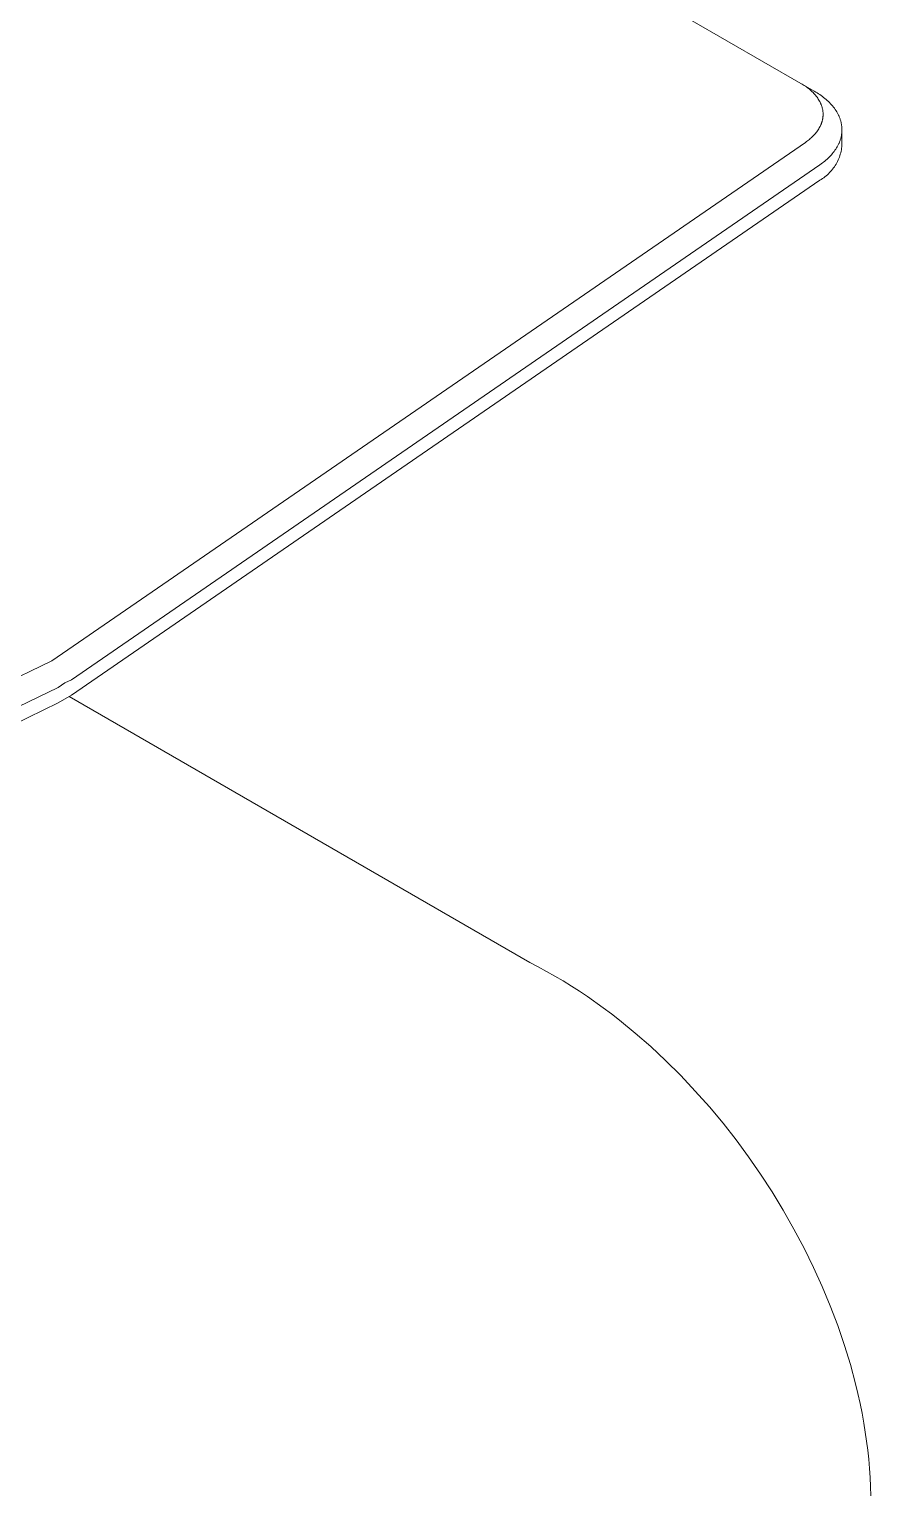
# Model space of a CAD drawing. Header units: millimetres. Extents: x -219 to 4970, y -9 to 3393.
# Drawn here: x 4705.1 to 4734, y 1370 to 1420.3 of the extents above; entities that cross this region are included whole.
import ezdxf

# ---------------------------------------------------------------- set-up
doc = ezdxf.new("R2010")
doc.units = ezdxf.units.MM
doc.layers.add('ZANO_R', color=7, linetype='Continuous', lineweight=0)

msp = doc.modelspace()

# ---------------------------------------------------------------- linework, layer by layer
at = {"layer": 'ZANO_R'}
for p, q in [((4702.545, 1435.247), (4731.596, 1418.474)), ((4731.596, 1418.474), (4731.635, 1418.451)), ((4731.635, 1418.451), (4731.673, 1418.428)), ((4731.673, 1418.429), (4732.055, 1418.209)), ((4731.673, 1418.428), (4731.71, 1418.404)), ((4731.71, 1418.404), (4731.747, 1418.379)), ((4731.747, 1418.379), (4731.783, 1418.354)), ((4731.783, 1418.354), (4731.818, 1418.328)), ((4731.818, 1418.328), (4731.853, 1418.302)), ((4731.853, 1418.302), (4731.886, 1418.274)), ((4731.886, 1418.274), (4731.919, 1418.247)), ((4731.919, 1418.247), (4731.951, 1418.218)), ((4731.951, 1418.218), (4731.982, 1418.189)), ((4731.982, 1418.189), (4732.012, 1418.16)), ((4732.012, 1418.16), (4732.042, 1418.13)), ((4732.042, 1418.13), (4732.07, 1418.099)), ((4732.055, 1418.209), (4732.103, 1418.181)), ((4732.07, 1418.099), (4732.096, 1418.068)), ((4732.096, 1418.068), (4732.122, 1418.036)), ((4732.103, 1418.181), (4732.15, 1418.152)), ((4732.122, 1418.036), (4732.147, 1418.004)), ((4732.147, 1418.004), (4732.17, 1417.971)), ((4732.15, 1418.152), (4732.197, 1418.122)), ((4732.17, 1417.971), (4732.192, 1417.938)), ((4732.192, 1417.938), (4732.213, 1417.905)), ((4732.197, 1418.122), (4732.243, 1418.091)), ((4732.243, 1418.091), (4732.288, 1418.059)), ((4732.288, 1418.059), (4732.332, 1418.027)), ((4732.332, 1418.027), (4732.375, 1417.994)), ((4732.375, 1417.994), (4732.417, 1417.96)), ((4732.417, 1417.96), (4732.458, 1417.925)), ((4732.458, 1417.925), (4732.498, 1417.89)), ((4732.213, 1417.905), (4732.233, 1417.871)), ((4732.233, 1417.871), (4732.242, 1417.854)), ((4732.242, 1417.854), (4732.251, 1417.837)), ((4732.251, 1417.837), (4732.259, 1417.82)), ((4732.259, 1417.82), (4732.268, 1417.802)), ((4732.268, 1417.802), (4732.276, 1417.785)), ((4732.276, 1417.785), (4732.283, 1417.767)), ((4732.283, 1417.767), (4732.29, 1417.75)), ((4732.29, 1417.75), (4732.297, 1417.732)), ((4732.297, 1417.732), (4732.304, 1417.714)), ((4732.304, 1417.714), (4732.31, 1417.697)), ((4732.31, 1417.697), (4732.315, 1417.679)), ((4732.315, 1417.679), (4732.321, 1417.661)), ((4732.321, 1417.661), (4732.326, 1417.643)), ((4732.326, 1417.643), (4732.33, 1417.625)), ((4732.33, 1417.625), (4732.334, 1417.607)), ((4732.334, 1417.607), (4732.338, 1417.589)), ((4732.338, 1417.589), (4732.342, 1417.571)), ((4732.342, 1417.571), (4732.345, 1417.553)), ((4732.345, 1417.553), (4732.348, 1417.535)), ((4732.348, 1417.535), (4732.35, 1417.517)), ((4732.35, 1417.517), (4732.352, 1417.499)), ((4732.352, 1417.499), (4732.353, 1417.48)), ((4732.353, 1417.48), (4732.355, 1417.462)), ((4732.355, 1417.462), (4732.355, 1417.444)), ((4732.355, 1417.444), (4732.356, 1417.426)), ((4732.356, 1417.426), (4732.356, 1417.408)), ((4732.498, 1417.89), (4732.537, 1417.853)), ((4732.537, 1417.853), (4732.575, 1417.817)), ((4732.575, 1417.817), (4732.611, 1417.779)), ((4732.611, 1417.779), (4732.646, 1417.741)), ((4732.646, 1417.741), (4732.68, 1417.702)), ((4732.68, 1417.702), (4732.712, 1417.662)), ((4732.712, 1417.662), (4732.743, 1417.622)), ((4732.743, 1417.622), (4732.772, 1417.581)), ((4732.772, 1417.581), (4732.8, 1417.54)), ((4732.8, 1417.54), (4732.826, 1417.498)), ((4732.826, 1417.498), (4732.85, 1417.456)), ((4732.85, 1417.456), (4732.862, 1417.434)), ((4732.862, 1417.434), (4732.873, 1417.413)), ((4732.207, 1416.915), (4732.186, 1416.882)), ((4732.227, 1416.948), (4732.207, 1416.915)), ((4732.245, 1416.982), (4732.227, 1416.948)), ((4732.254, 1416.999), (4732.245, 1416.982)), ((4732.262, 1417.016), (4732.254, 1416.999)), ((4732.27, 1417.033), (4732.262, 1417.016)), ((4732.278, 1417.05), (4732.27, 1417.033)), ((4732.285, 1417.068), (4732.278, 1417.05)), ((4732.292, 1417.085), (4732.285, 1417.068)), ((4732.299, 1417.103), (4732.292, 1417.085)), ((4732.305, 1417.12), (4732.299, 1417.103)), ((4732.311, 1417.138), (4732.305, 1417.12)), ((4732.317, 1417.156), (4732.311, 1417.138)), ((4732.322, 1417.173), (4732.317, 1417.156)), ((4732.327, 1417.191), (4732.322, 1417.173)), ((4732.331, 1417.209), (4732.327, 1417.191)), ((4732.335, 1417.227), (4732.331, 1417.209)), ((4732.339, 1417.245), (4732.335, 1417.227)), ((4732.342, 1417.263), (4732.339, 1417.245)), ((4732.345, 1417.281), (4732.342, 1417.263)), ((4732.348, 1417.299), (4732.345, 1417.281)), ((4732.35, 1417.317), (4732.348, 1417.299)), ((4732.352, 1417.335), (4732.35, 1417.317)), ((4732.354, 1417.353), (4732.352, 1417.335)), ((4732.355, 1417.371), (4732.354, 1417.353)), ((4732.356, 1417.408), (4732.355, 1417.389)), ((4732.355, 1417.389), (4732.355, 1417.371)), ((4732.873, 1417.413), (4732.884, 1417.391)), ((4732.884, 1417.391), (4732.894, 1417.37)), ((4732.894, 1417.37), (4732.904, 1417.348)), ((4732.904, 1417.348), (4732.913, 1417.326)), ((4732.913, 1417.326), (4732.922, 1417.304)), ((4732.922, 1417.304), (4732.931, 1417.282)), ((4732.931, 1417.282), (4732.939, 1417.26)), ((4732.939, 1417.26), (4732.946, 1417.238)), ((4732.946, 1417.238), (4732.954, 1417.215)), ((4732.954, 1417.215), (4732.96, 1417.193)), ((4732.96, 1417.193), (4732.966, 1417.171)), ((4732.966, 1417.171), (4732.972, 1417.148)), ((4732.972, 1417.148), (4732.977, 1417.126)), ((4732.977, 1417.126), (4732.982, 1417.103)), ((4732.982, 1417.103), (4732.987, 1417.081)), ((4732.987, 1417.081), (4732.99, 1417.058)), ((4732.99, 1417.058), (4732.994, 1417.035)), ((4732.994, 1417.035), (4732.997, 1417.013)), ((4732.997, 1417.013), (4732.999, 1416.99)), ((4732.999, 1416.99), (4733.001, 1416.967)), ((4733.001, 1416.967), (4733.003, 1416.945)), ((4733.003, 1416.945), (4733.004, 1416.922)), ((4733.004, 1416.922), (4733.004, 1416.899)), ((4731.749, 1416.453), (4705.873, 1398.649)), ((4731.784, 1416.477), (4731.749, 1416.453)), ((4731.818, 1416.502), (4731.784, 1416.477)), ((4731.852, 1416.528), (4731.818, 1416.502)), ((4731.885, 1416.554), (4731.852, 1416.528)), ((4731.917, 1416.581), (4731.885, 1416.554)), ((4731.948, 1416.609), (4731.917, 1416.581)), ((4731.978, 1416.637), (4731.948, 1416.609)), ((4732.008, 1416.666), (4731.978, 1416.637)), ((4732.037, 1416.695), (4732.008, 1416.666)), ((4732.064, 1416.725), (4732.037, 1416.695)), ((4732.091, 1416.756), (4732.064, 1416.725)), ((4732.116, 1416.787), (4732.091, 1416.756)), ((4732.141, 1416.818), (4732.116, 1416.787)), ((4732.164, 1416.85), (4732.141, 1416.818)), ((4732.186, 1416.882), (4732.164, 1416.85)), ((4732.907, 1416.43), (4732.897, 1416.408)), ((4732.916, 1416.452), (4732.907, 1416.43)), ((4732.925, 1416.473), (4732.916, 1416.452)), ((4732.933, 1416.495), (4732.925, 1416.473)), ((4732.941, 1416.517), (4732.933, 1416.495)), ((4732.948, 1416.539), (4732.941, 1416.517)), ((4732.955, 1416.561), (4732.948, 1416.539)), ((4732.962, 1416.583), (4732.955, 1416.561)), ((4732.968, 1416.606), (4732.962, 1416.583)), ((4732.973, 1416.628), (4732.968, 1416.606)), ((4732.979, 1416.65), (4732.973, 1416.628)), ((4732.983, 1416.673), (4732.979, 1416.65)), ((4732.987, 1416.695), (4732.983, 1416.673)), ((4732.991, 1416.718), (4732.987, 1416.695)), ((4732.994, 1416.74), (4732.991, 1416.718)), ((4732.997, 1416.763), (4732.994, 1416.74)), ((4733, 1416.786), (4732.997, 1416.763)), ((4733.001, 1416.808), (4733, 1416.786)), ((4733.003, 1416.831), (4733.001, 1416.808)), ((4733.004, 1416.854), (4733.003, 1416.831)), ((4733.004, 1416.899), (4733.004, 1416.876)), ((4733.004, 1416.876), (4733.004, 1416.854)), ((4733.004, 1416.831), (4733.004, 1416.356)), ((4732.532, 1415.913), (4732.494, 1415.878)), ((4732.569, 1415.949), (4732.532, 1415.913)), ((4732.605, 1415.986), (4732.569, 1415.949)), ((4732.64, 1416.023), (4732.605, 1415.986)), ((4732.673, 1416.061), (4732.64, 1416.023)), ((4732.705, 1416.1), (4732.673, 1416.061)), ((4732.735, 1416.139), (4732.705, 1416.1)), ((4732.764, 1416.179), (4732.735, 1416.139)), ((4732.792, 1416.22), (4732.764, 1416.179)), ((4732.818, 1416.261), (4732.792, 1416.22)), ((4732.843, 1416.302), (4732.818, 1416.261)), ((4732.866, 1416.344), (4732.843, 1416.302)), ((4732.877, 1416.366), (4732.866, 1416.344)), ((4732.887, 1416.387), (4732.877, 1416.366)), ((4732.897, 1416.408), (4732.887, 1416.387)), ((4732.914, 1415.945), (4732.895, 1415.895)), ((4732.932, 1415.994), (4732.914, 1415.945)), ((4732.947, 1416.045), (4732.932, 1415.994)), ((4732.961, 1416.096), (4732.947, 1416.045)), ((4732.974, 1416.147), (4732.961, 1416.096)), ((4732.984, 1416.199), (4732.974, 1416.147)), ((4732.993, 1416.251), (4732.984, 1416.199)), ((4732.999, 1416.304), (4732.993, 1416.251)), ((4733.004, 1416.356), (4732.999, 1416.304)), ((4732.246, 1415.683), (4706.543, 1397.998)), ((4732.289, 1415.713), (4732.246, 1415.683)), ((4732.332, 1415.745), (4732.289, 1415.713)), ((4732.374, 1415.777), (4732.332, 1415.745)), ((4732.415, 1415.81), (4732.374, 1415.777)), ((4732.455, 1415.844), (4732.415, 1415.81)), ((4732.494, 1415.878), (4732.455, 1415.844)), ((4732.578, 1415.412), (4732.541, 1415.375)), ((4732.615, 1415.451), (4732.578, 1415.412)), ((4732.649, 1415.49), (4732.615, 1415.451)), ((4732.683, 1415.531), (4732.649, 1415.49)), ((4732.715, 1415.573), (4732.683, 1415.531)), ((4732.745, 1415.617), (4732.715, 1415.573)), ((4732.774, 1415.661), (4732.745, 1415.617)), ((4732.802, 1415.706), (4732.774, 1415.661)), ((4732.827, 1415.752), (4732.802, 1415.706)), ((4732.852, 1415.799), (4732.827, 1415.752)), ((4732.874, 1415.847), (4732.852, 1415.799)), ((4732.895, 1415.895), (4732.874, 1415.847)), ((4732.246, 1415.153), (4706.543, 1397.469)), ((4732.291, 1415.18), (4732.246, 1415.153)), ((4732.335, 1415.209), (4732.291, 1415.18)), ((4732.379, 1415.239), (4732.335, 1415.209)), ((4732.421, 1415.271), (4732.379, 1415.239)), ((4732.462, 1415.304), (4732.421, 1415.271)), ((4732.502, 1415.339), (4732.462, 1415.304)), ((4732.541, 1415.375), (4732.502, 1415.339)), ((4705.873, 1398.649), (4675.037, 1383.71)), ((4706.313, 1397.889), (4706.084, 1397.733)), ((4706.543, 1397.998), (4706.313, 1397.889)), ((4706.084, 1397.733), (4675.454, 1382.894)), ((4706.543, 1397.469), (4706.084, 1397.204)), ((4722.279, 1388.29), (4706.462, 1397.422)), ((4706.084, 1397.204), (4675.454, 1382.364)), ((4722.279, 1388.29), (4722.569, 1388.142)), ((4722.569, 1388.142), (4722.86, 1387.986)), ((4722.86, 1387.986), (4723.148, 1387.823)), ((4723.148, 1387.823), (4723.432, 1387.655)), ((4723.432, 1387.655), (4723.713, 1387.482)), ((4723.713, 1387.482), (4723.991, 1387.303)), ((4723.991, 1387.303), (4724.266, 1387.119)), ((4724.266, 1387.119), (4724.805, 1386.737)), ((4724.805, 1386.737), (4725.086, 1386.527)), ((4725.086, 1386.527), (4725.364, 1386.312)), ((4725.364, 1386.312), (4725.907, 1385.867)), ((4725.907, 1385.867), (4726.435, 1385.404)), ((4726.435, 1385.404), (4726.949, 1384.924)), ((4726.949, 1384.924), (4727.466, 1384.409)), ((4727.466, 1384.409), (4727.967, 1383.877)), ((4727.967, 1383.877), (4728.452, 1383.33)), ((4728.452, 1383.33), (4728.919, 1382.769)), ((4728.919, 1382.769), (4729.366, 1382.198)), ((4729.366, 1382.198), (4729.796, 1381.615)), ((4729.796, 1381.615), (4730.209, 1381.02)), ((4730.209, 1381.02), (4730.604, 1380.413)), ((4730.604, 1380.413), (4730.989, 1379.781)), ((4730.989, 1379.781), (4731.355, 1379.138)), ((4731.355, 1379.138), (4731.702, 1378.484)), ((4731.702, 1378.484), (4732.028, 1377.82)), ((4732.028, 1377.82), (4732.326, 1377.163)), ((4732.326, 1377.163), (4732.603, 1376.497)), ((4732.603, 1376.497), (4732.858, 1375.823)), ((4732.858, 1375.823), (4733.091, 1375.141)), ((4733.091, 1375.141), (4733.292, 1374.484)), ((4733.292, 1374.484), (4733.47, 1373.82)), ((4733.47, 1373.82), (4733.55, 1373.486)), ((4733.55, 1373.486), (4733.625, 1373.15)), ((4733.625, 1373.15), (4733.693, 1372.813)), ((4733.693, 1372.813), (4733.754, 1372.475)), ((4733.754, 1372.475), (4733.805, 1372.166)), ((4733.805, 1372.166), (4733.849, 1371.855)), ((4733.849, 1371.855), (4733.888, 1371.544)), ((4733.888, 1371.544), (4733.922, 1371.233)), ((4733.922, 1371.233), (4733.948, 1370.92)), ((4733.948, 1370.92), (4733.969, 1370.608)), ((4733.969, 1370.608), (4733.983, 1370.295)), ((4733.983, 1370.295), (4733.99, 1369.981))]:
    msp.add_line(p, q, dxfattribs=at)

doc.saveas('drawing.dxf')
